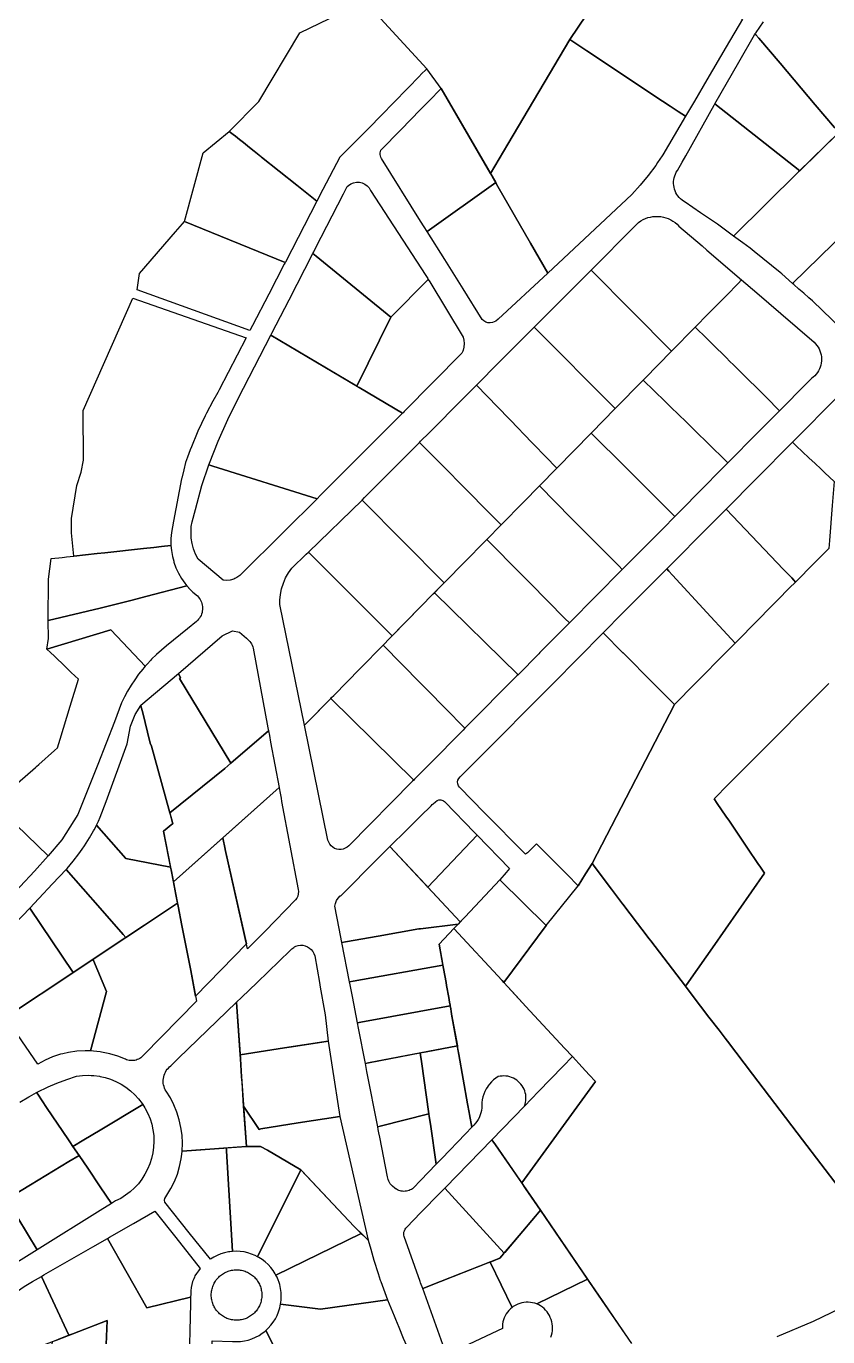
# Model space of a CAD drawing. Header units: metres. Extents: x 3 to 1027712, y 40 to 4430649.
# Drawn here: x 512771.5 to 513044.7, y 4412892.1 to 4413338.8 of the extents above; entities that cross this region are included whole.
import ezdxf

# ---------------------------------------------------------------- set-up
doc = ezdxf.new("R2010")
doc.units = ezdxf.units.M
doc.header["$MEASUREMENT"] = 0
doc.layers.add('A.ES.SDGC.CP.07003.cadastralparcel — CadastralParcel', color=1, linetype='Continuous')

msp = doc.modelspace()

# ---------------------------------------------------------------- linework, layer by layer
at = {"layer": 'A.ES.SDGC.CP.07003.cadastralparcel — CadastralParcel', "color": 7, "linetype": 'Continuous', "flags": 128}
for points in [[(512968.1, 4413351.24), (512977.69, 4413365.66), (513003.5, 4413349.09), (513014.98, 4413341.71), (513015.67, 4413341.27), (513015.64, 4413341.21), (513010.11, 4413331.8), (513003.5, 4413320.56), (512999.23, 4413313.3), (512996.19, 4413308.13), (512993.73, 4413309.76), (512990.95, 4413311.61), (512988.4, 4413313.3), (512962.59, 4413330.43), (512956.81, 4413334.26), (512968.1, 4413351.24)], [(512949.25, 4413254.69), (512943.41, 4413264.86), (512932.28, 4413284.25), (512929.74, 4413288.64), (512935.64, 4413298.59), (512956.81, 4413334.26), (512962.59, 4413330.43), (512988.4, 4413313.3), (512990.95, 4413311.61), (512993.73, 4413309.76), (512996.19, 4413308.13), (512988.45, 4413294.96), (512988.25, 4413294.67), (512986.67, 4413292.34), (512986.04, 4413291.41), (512983.48, 4413287.97), (512980.78, 4413284.64), (512977.94, 4413281.43), (512949.25, 4413254.69)], [(513035.15, 4413289.55), (513006.22, 4413312.4), (513014.37, 4413326.55), (513019.77, 4413335.91), (513019.94, 4413336.21), (513020.19, 4413335.91), (513021.15, 4413334.78), (513028.44, 4413326.19), (513040.39, 4413312.09), (513047, 4413304.3), (513048.43, 4413302.62), (513035.15, 4413289.55)], [(512931.53, 4413285.56), (512908.11, 4413268.92), (512907.12, 4413270.5), (512905.95, 4413272.36), (512905.93, 4413272.38), (512892.65, 4413293.73), (512892.4, 4413294.17), (512892.23, 4413294.63), (512892.22, 4413294.67), (512892.14, 4413295.13), (512892.13, 4413295.64), (512892.21, 4413296.14), (512892.37, 4413296.62), (512899.18, 4413303.55), (512905.95, 4413310.44), (512908.76, 4413313.3), (512912.95, 4413317.57), (512931.53, 4413285.56)], [(513005.94, 4413311.92), (513006.22, 4413312.4), (513035.15, 4413289.55), (513034.77, 4413289.16), (513012.59, 4413267.32), (513007.06, 4413271.41), (513001.36, 4413275.27), (512996.11, 4413278.84), (512995.57, 4413279.21), (512995.03, 4413279.58), (512994.53, 4413280.01), (512994.07, 4413280.48), (512993.65, 4413280.98), (512993.28, 4413281.53), (512992.95, 4413282.1), (512992.68, 4413282.7), (512992.47, 4413283.32), (512992.31, 4413283.95), (512992.2, 4413284.6), (512992.16, 4413285.26), (512992.17, 4413285.92), (512992.24, 4413286.57), (512992.37, 4413287.21), (512992.55, 4413287.85), (512992.79, 4413288.46), (512993.08, 4413289.05), (512993.43, 4413289.61), (512995.07, 4413292.52), (512996.27, 4413294.67), (513005.94, 4413311.92)], [(512840.67, 4413303.01), (512842.02, 4413301.95), (512842.82, 4413301.31), (512844.2, 4413300.21), (512845.53, 4413299.16), (512847.63, 4413297.49), (512849.2, 4413296.25), (512850.9, 4413294.89), (512851.17, 4413294.67), (512851.51, 4413294.41), (512851.7, 4413294.25), (512863.78, 4413284.67), (512870.61, 4413279.25), (512859.85, 4413258.45), (512859.74, 4413258.25), (512825.49, 4413272.31), (512831.83, 4413295.65), (512840.67, 4413303.01)], [(513034.77, 4413289.16), (513048.43, 4413302.62), (513049.88, 4413300.9), (513050.87, 4413299.74), (513055.17, 4413294.67), (513056.07, 4413293.61), (513057.33, 4413292.13), (513059.53, 4413289.53), (513062.19, 4413286.4), (513063.45, 4413284.91), (513064.87, 4413283.24), (513065.21, 4413282.85), (513032.69, 4413251.17), (513029.02, 4413254.4), (513028.44, 4413254.87), (513019.56, 4413262.06), (513018.22, 4413263.14), (513015.74, 4413264.98), (513012.59, 4413267.32), (513034.77, 4413289.16)], [(512908.36, 4413252.87), (512908.56, 4413252.55), (512895.73, 4413239.71), (512870.35, 4413260.51), (512869.24, 4413261.42), (512869.52, 4413261.97), (512870.14, 4413263.18), (512879.65, 4413281.72), (512880.92, 4413284.2), (512881.34, 4413284.58), (512882.16, 4413285.13), (512883.08, 4413285.5), (512884.06, 4413285.68), (512885.05, 4413285.66), (512886.02, 4413285.44), (512886.92, 4413285.03), (512887.72, 4413284.45), (512888.4, 4413283.72), (512888.9, 4413282.87), (512907.71, 4413253.91), (512908.36, 4413252.87)], [(512928.88, 4413237.73), (512928.16, 4413238.01), (512927.5, 4413238.41), (512926.91, 4413238.91), (512920.4, 4413249.3), (512914.14, 4413259.29), (512908.11, 4413268.92), (512931.53, 4413285.56), (512932.28, 4413284.25), (512943.41, 4413264.86), (512949.25, 4413254.69), (512932.41, 4413238.99), (512931.53, 4413238.3), (512930.43, 4413237.89), (512929.69, 4413237.73), (512928.88, 4413237.73)], [(512859.74, 4413258.25), (512859.47, 4413257.73), (512854.18, 4413247.51), (512848.67, 4413236.87), (512847.75, 4413235.09), (512809.33, 4413248.97), (512810.13, 4413254.56), (512822.36, 4413268.7), (512824.76, 4413271.48), (512825.49, 4413272.31), (512859.74, 4413258.25)], [(512978.91, 4413270.66), (512980.22, 4413271.98), (512980.95, 4413272.48), (512981.73, 4413272.92), (512982.54, 4413273.29), (512983.38, 4413273.59), (512984.24, 4413273.81), (512985.12, 4413273.96), (512986, 4413274.03), (512986.89, 4413274.03), (512987.78, 4413273.95), (512988.66, 4413273.79), (512989.52, 4413273.56), (512990.35, 4413273.25), (512991.16, 4413272.87), (512991.93, 4413272.43), (512992.66, 4413271.92), (512993.35, 4413271.35), (512993.98, 4413270.72), (513001.84, 4413263.97), (513003.5, 4413262.54), (513015.34, 4413252.36), (513014.2, 4413251.2), (513010.14, 4413247.07), (513003.5, 4413240.3), (512999.95, 4413236.7), (512999.53, 4413236.27), (512991.49, 4413228.07), (512978.08, 4413241.55), (512964.01, 4413255.71), (512978.91, 4413270.66)], [(512884.15, 4413216.18), (512854.92, 4413233.51), (512855.27, 4413234.21), (512861.1, 4413245.58), (512869.24, 4413261.42), (512870.35, 4413260.51), (512895.73, 4413239.71), (512884.15, 4413216.18)], [(512908.56, 4413252.55), (512909.08, 4413251.74), (512920.38, 4413232.9), (512920.68, 4413231.79), (512920.79, 4413230.64), (512920.7, 4413229.49), (512920.41, 4413228.38), (512920.3, 4413228.11), (512919.97, 4413227.42), (512900.35, 4413207.48), (512899.98, 4413207.11), (512899.78, 4413206.91), (512885.04, 4413215.65), (512884.15, 4413216.18), (512895.73, 4413239.71), (512908.56, 4413252.55)], [(512978.08, 4413241.55), (512991.49, 4413228.07), (512982.37, 4413218.79), (512981.81, 4413218.22), (512972.29, 4413208.52), (512968.72, 4413212.1), (512948.16, 4413232.73), (512944.65, 4413236.25), (512964.01, 4413255.71), (512978.08, 4413241.55)], [(513015.34, 4413252.36), (513020.5, 4413247.92), (513028.69, 4413240.88), (513040.04, 4413231.12), (513040.53, 4413230.62), (513040.98, 4413230.06), (513041.38, 4413229.48), (513041.72, 4413228.87), (513042.01, 4413228.21), (513042.24, 4413227.54), (513042.4, 4413226.87), (513042.51, 4413226.17), (513042.55, 4413225.46), (513042.54, 4413224.75), (513042.45, 4413224.04), (513042.31, 4413223.36), (513042.11, 4413222.67), (513041.84, 4413222.01), (513041.52, 4413221.39), (513041.14, 4413220.79), (513040.72, 4413220.23), (513040.24, 4413219.71), (513039.72, 4413219.22), (513039.16, 4413218.79), (513037.6, 4413217.21), (513028.27, 4413207.79), (513023.66, 4413212.37), (513014.34, 4413221.61), (513012.64, 4413223.29), (513011.21, 4413224.69), (513010.15, 4413225.75), (513005.38, 4413230.48), (513003.5, 4413232.34), (512999.53, 4413236.27), (512999.95, 4413236.7), (513003.5, 4413240.3), (513010.14, 4413247.07), (513014.2, 4413251.2), (513015.34, 4413252.36)], [(512787.78, 4413158.21), (512787, 4413166.14), (512787, 4413170.99), (512788.74, 4413182.24), (512790.3, 4413186.89), (512791.07, 4413190.97), (512790.88, 4413207.84), (512807.87, 4413246.18), (512846.51, 4413232.68), (512837.3, 4413214.89), (512836.82, 4413213.96), (512835.17, 4413211.08), (512832.97, 4413206.92), (512832.48, 4413205.99), (512830.03, 4413200.79), (512829.81, 4413200.26), (512827.82, 4413195.48), (512827.44, 4413194.43), (512826.53, 4413191.93), (512825.85, 4413190.08), (512825.24, 4413187.68), (512824.5, 4413184.74), (512824.47, 4413184.58), (512821.77, 4413170.12), (512821.04, 4413166.22), (512820.85, 4413164.2), (512820.84, 4413162.16), (512820.86, 4413161.86), (512817.64, 4413161.5), (512814.99, 4413161.21), (512811.47, 4413160.83), (512798.32, 4413159.38), (512795.73, 4413159.09), (512787.78, 4413158.21)], [(512944.65, 4413236.25), (512948.16, 4413232.73), (512968.72, 4413212.1), (512972.29, 4413208.52), (512964.18, 4413200.26), (512964.07, 4413200.15), (512952.39, 4413188.25), (512940.71, 4413200.26), (512939.59, 4413201.41), (512924.95, 4413216.46), (512932.74, 4413224.29), (512944.65, 4413236.25)], [(512999.53, 4413236.27), (513003.5, 4413232.34), (513005.38, 4413230.48), (513010.15, 4413225.75), (513011.21, 4413224.69), (513012.64, 4413223.29), (513014.34, 4413221.61), (513023.66, 4413212.37), (513028.27, 4413207.79), (513023.15, 4413202.63), (513020.8, 4413200.26), (513010.65, 4413190.02), (513003.5, 4413197.01), (513000.18, 4413200.26), (512996.52, 4413203.84), (512993.74, 4413206.56), (512991.33, 4413208.91), (512989.28, 4413210.92), (512981.81, 4413218.22), (512982.37, 4413218.79), (512991.49, 4413228.07), (512999.53, 4413236.27)], [(512899.78, 4413206.91), (512871.72, 4413178.85), (512870.65, 4413177.78), (512835.13, 4413188.92), (512833.77, 4413189.28), (512833.98, 4413189.92), (512836.92, 4413197.4), (512840.21, 4413204.75), (512843.81, 4413211.9), (512854.92, 4413233.51), (512899.78, 4413206.91)], [(512924.95, 4413216.46), (512939.59, 4413201.41), (512940.71, 4413200.26), (512952.39, 4413188.25), (512946.41, 4413182.15), (512941.02, 4413176.66), (512933.36, 4413168.86), (512929.94, 4413172.33), (512920.4, 4413181.99), (512914.14, 4413188.33), (512905.95, 4413196.63), (512905.58, 4413197), (512905.95, 4413197.37), (512908.82, 4413200.26), (512920.4, 4413211.89), (512924.95, 4413216.46)], [(512981.81, 4413218.22), (512989.28, 4413210.92), (512991.33, 4413208.91), (512993.74, 4413206.56), (512996.52, 4413203.84), (513000.18, 4413200.26), (513003.5, 4413197.01), (513010.65, 4413190.02), (513006.81, 4413186.14), (513003.5, 4413182.79), (512992.57, 4413171.75), (512991.76, 4413172.55), (512983.36, 4413180.93), (512975.87, 4413188.39), (512964.07, 4413200.15), (512964.18, 4413200.26), (512972.29, 4413208.52), (512981.81, 4413218.22)], [(512975.87, 4413188.39), (512983.36, 4413180.93), (512991.76, 4413172.55), (512992.57, 4413171.75), (512988.54, 4413167.69), (512975.01, 4413154.02), (512974.66, 4413153.67), (512973.57, 4413154.77), (512971.79, 4413156.57), (512957.4, 4413171.07), (512946.41, 4413182.15), (512952.39, 4413188.25), (512964.07, 4413200.15), (512975.87, 4413188.39)], [(512886.82, 4413178.15), (512887.61, 4413178.94), (512897.79, 4413189.17), (512905.58, 4413197), (512905.95, 4413196.63), (512914.14, 4413188.33), (512920.4, 4413181.99), (512929.94, 4413172.33), (512933.36, 4413168.86), (512928.53, 4413163.94), (512920.4, 4413155.66), (512914.8, 4413149.96), (512913.94, 4413149.08), (512886, 4413177.32), (512885.98, 4413177.33), (512886.82, 4413178.15)], [(513033.93, 4413195.83), (513038.29, 4413191.75), (513040.35, 4413189.82), (513042.37, 4413187.93), (513043.74, 4413186.64), (513046.88, 4413183.7), (513046.21, 4413175.43), (513045.24, 4413163.55), (513045.02, 4413160.83), (513043.98, 4413159.78), (513042.86, 4413158.65), (513040.05, 4413155.8), (513033.71, 4413149.39), (513033.16, 4413149.97), (513032.39, 4413150.78), (513029.65, 4413153.65), (513010.01, 4413174.22), (513020.29, 4413184.58), (513032.65, 4413197.03), (513033.93, 4413195.83)], [(512870.65, 4413177.78), (512859.45, 4413166.58), (512844.35, 4413151.57), (512844.34, 4413151.56), (512843.33, 4413150.88), (512842.65, 4413150.55), (512842.23, 4413150.38), (512841.07, 4413150.07), (512839.86, 4413149.96), (512838.66, 4413150.05), (512830.09, 4413157.2), (512829.23, 4413158.89), (512828.55, 4413160.67), (512828.07, 4413162.51), (512827.78, 4413164.39), (512827.69, 4413166.28), (512827.74, 4413168.33), (512828.08, 4413169.93), (512829.19, 4413174.1), (512831.37, 4413182.28), (512833.77, 4413189.28), (512835.13, 4413188.92), (512870.65, 4413177.78)], [(512946.41, 4413182.15), (512957.4, 4413171.07), (512971.79, 4413156.57), (512973.57, 4413154.77), (512974.66, 4413153.67), (512956.64, 4413135.47), (512955.12, 4413137.01), (512943.25, 4413149.03), (512940.3, 4413152.01), (512928.53, 4413163.94), (512933.36, 4413168.86), (512941.02, 4413176.66), (512946.41, 4413182.15)], [(512896.24, 4413131.04), (512867.67, 4413159.6), (512885.98, 4413177.33), (512886, 4413177.32), (512913.94, 4413149.08), (512912.62, 4413147.74), (512910.25, 4413145.32), (512905.95, 4413140.94), (512896.24, 4413131.04)], [(513004.96, 4413169.14), (513010.01, 4413174.22), (513029.65, 4413153.65), (513032.39, 4413150.78), (513033.16, 4413149.97), (513033.71, 4413149.39), (513031.7, 4413147.36), (513027.57, 4413143.18), (513018.5, 4413134.01), (513015.69, 4413131.18), (513013.8, 4413129.27), (513013.11, 4413128.57), (513010.36, 4413131.55), (513003.47, 4413139.03), (512991.73, 4413151.75), (512990.5, 4413153.09), (512989.79, 4413153.86), (513004.96, 4413169.14)], [(512939.16, 4413117.81), (512910.68, 4413145.75), (512912.62, 4413147.74), (512914.8, 4413149.96), (512920.4, 4413155.66), (512928.53, 4413163.94), (512940.3, 4413152.01), (512943.25, 4413149.03), (512955.12, 4413137.01), (512956.64, 4413135.47), (512946.61, 4413125.34), (512946.23, 4413124.96), (512939.16, 4413117.81)], [(512779.01, 4413136.22), (512779.16, 4413150.33), (512779.99, 4413157.37), (512781.29, 4413157.5), (512782.69, 4413157.66), (512783.75, 4413157.77), (512784.56, 4413157.86), (512784.57, 4413157.86), (512785.26, 4413157.94), (512787.78, 4413158.21), (512795.73, 4413159.09), (512798.32, 4413159.38), (512811.47, 4413160.83), (512814.99, 4413161.21), (512817.64, 4413161.5), (512820.86, 4413161.86), (512821, 4413160.14), (512821.35, 4413158.13), (512821.78, 4413156.48), (512821.86, 4413156.17), (512822.55, 4413154.25), (512823.4, 4413152.4), (512824.41, 4413150.64), (512825.57, 4413148.97), (512826.31, 4413148.07), (512812.28, 4413144.47), (512807.59, 4413143.26), (512796.69, 4413140.45), (512779.01, 4413136.22)], [(512866.96, 4413158.91), (512867.67, 4413159.6), (512896.24, 4413131.04), (512895.47, 4413130.26), (512893.16, 4413127.91), (512885.29, 4413119.89), (512876.32, 4413110.76), (512866.73, 4413100.99), (512866.35, 4413100.6), (512857.94, 4413141.77), (512857.94, 4413142.66), (512857.96, 4413143.23), (512858.17, 4413145.18), (512858.57, 4413147.11), (512859.16, 4413148.99), (512859.94, 4413150.8), (512860.9, 4413152.52), (512862.03, 4413154.13), (512866.96, 4413158.91)], [(512989.79, 4413153.86), (512990.5, 4413153.09), (512991.73, 4413151.75), (513003.47, 4413139.03), (513010.36, 4413131.55), (513013.11, 4413128.57), (513010.28, 4413125.71), (512999.69, 4413115.01), (512999.54, 4413114.85), (512992.41, 4413107.65), (512985.26, 4413114.85), (512974.93, 4413125.25), (512974.88, 4413125.3), (512968.16, 4413132.07), (512974.88, 4413138.84), (512989.79, 4413153.86)], [(512778.55, 4413126.54), (512779.12, 4413130.17), (512779.01, 4413136.22), (512796.69, 4413140.45), (512807.59, 4413143.26), (512812.28, 4413144.47), (512826.31, 4413148.07), (512826.62, 4413147.7), (512826.78, 4413147.52), (512826.87, 4413147.41), (512828.31, 4413145.96), (512829.86, 4413144.65), (512830.21, 4413144.27), (512830.52, 4413143.87), (512830.8, 4413143.43), (512831.04, 4413142.98), (512831.24, 4413142.5), (512831.4, 4413142.02), (512831.51, 4413141.51), (512831.58, 4413141.01), (512831.61, 4413140.49), (512831.59, 4413139.98), (512831.53, 4413139.47), (512831.43, 4413138.97), (512831.28, 4413138.47), (512831.09, 4413138), (512830.85, 4413137.54), (512830.58, 4413137.1), (512830.28, 4413136.69), (512829.94, 4413136.3), (512829.56, 4413135.95), (512826.44, 4413133.4), (512819.38, 4413127.63), (512817.61, 4413126.2), (512815.91, 4413124.69), (512814.27, 4413123.1), (512813.99, 4413122.8), (512812.71, 4413121.44), (512812.07, 4413120.69), (512804.43, 4413128.77), (512800.39, 4413133.05), (512778.55, 4413126.54)], [(512910.25, 4413145.32), (512910.68, 4413145.75), (512939.16, 4413117.81), (512938.73, 4413117.37), (512937.84, 4413116.48), (512922.4, 4413100.89), (512921.05, 4413099.52), (512920.4, 4413100.18), (512918.52, 4413102.09), (512916.78, 4413103.86), (512905.95, 4413114.89), (512893.16, 4413127.91), (512895.47, 4413130.26), (512905.95, 4413140.94), (512910.25, 4413145.32)], [(512841.3, 4413087.67), (512823.76, 4413116.51), (512824.05, 4413116.76), (512823.51, 4413117.94), (512823.4, 4413118.2), (512823.38, 4413118.24), (512823.39, 4413118.26), (512838.34, 4413131.08), (512841.88, 4413132.8), (512844.21, 4413132.29), (512846.63, 4413130.27), (512846.62, 4413130.22), (512846.7, 4413130.17), (512847.08, 4413129.85), (512847.44, 4413129.5), (512847.76, 4413129.11), (512848.05, 4413128.7), (512848.31, 4413128.27), (512848.52, 4413127.82), (512848.7, 4413127.35), (512848.83, 4413126.86), (512853.9, 4413099.67), (512854.09, 4413098.64), (512841.3, 4413087.67)], [(512964.35, 4413053.4), (512962.15, 4413049.89), (512959.63, 4413045.88), (512955.85, 4413049.67), (512953.56, 4413051.96), (512945.41, 4413060.13), (512942.35, 4413057.12), (512941.64, 4413056.61), (512927.72, 4413070.75), (512919.17, 4413079.43), (512918.8, 4413079.97), (512918.58, 4413080.58), (512918.53, 4413081.23), (512918.66, 4413081.87), (512918.95, 4413082.46), (512919.39, 4413082.94), (512924.59, 4413088.18), (512951.07, 4413114.85), (512968.16, 4413132.07), (512974.88, 4413125.3), (512974.93, 4413125.25), (512985.26, 4413114.85), (512992.41, 4413107.65), (512964.35, 4413053.4)], [(512875.58, 4413110), (512876.32, 4413110.76), (512885.29, 4413119.89), (512893.16, 4413127.91), (512905.95, 4413114.89), (512916.78, 4413103.86), (512918.52, 4413102.09), (512920.4, 4413100.18), (512921.05, 4413099.52), (512920.4, 4413098.87), (512908.86, 4413087.21), (512905.95, 4413084.27), (512905.38, 4413083.7), (512903.9, 4413082.2), (512903.6, 4413081.9), (512875.28, 4413109.69), (512875.58, 4413110)], [(512820.43, 4413070.77), (512814.19, 4413093.49), (512813.8, 4413094.44), (512811.14, 4413105.22), (512810.68, 4413106.74), (512810.55, 4413107.36), (512823.38, 4413118.24), (512824.05, 4413116.76), (512823.76, 4413116.51), (512841.3, 4413087.67), (512839.18, 4413085.86), (512820.43, 4413070.77)], [(512866.73, 4413100.99), (512875.28, 4413109.69), (512903.6, 4413081.9), (512903.22, 4413081.52), (512881.43, 4413059.51), (512880.88, 4413059.01), (512880.24, 4413058.62), (512879.54, 4413058.35), (512878.81, 4413058.21), (512878.06, 4413058.21), (512877.33, 4413058.33), (512876.63, 4413058.59), (512875.99, 4413058.97), (512875.42, 4413059.46), (512874.95, 4413060.04), (512874.6, 4413060.69), (512874.36, 4413061.4), (512866.35, 4413100.6), (512866.73, 4413100.99)], [(512810.55, 4413107.36), (512810.68, 4413106.74), (512811.14, 4413105.22), (512813.8, 4413094.44), (512814.19, 4413093.49), (512821.35, 4413067.42), (512821.46, 4413067.03), (512818.34, 4413064.44), (512820.72, 4413052.22), (512805.45, 4413055.2), (512795.51, 4413066.49), (512796.21, 4413067.83), (512796.72, 4413069.21), (512798.72, 4413074.62), (512805.97, 4413094.26), (512807.1, 4413100.24), (512808.61, 4413104.28), (512810.54, 4413107.32), (512810.55, 4413107.36)], [(512820.65, 4413069.98), (512820.43, 4413070.77), (512839.18, 4413085.86), (512841.3, 4413087.67), (512854.09, 4413098.64), (512854.39, 4413097.06), (512854.81, 4413094.8), (512857.68, 4413079.36), (512821.7, 4413047.15), (512820.89, 4413051.33), (512818.34, 4413064.44), (512821.46, 4413067.03), (512821.35, 4413067.42), (512820.65, 4413069.98)], [(512858.36, 4413075.75), (512858.57, 4413074.62), (512864.16, 4413044.6), (512864.27, 4413043.85), (512864.24, 4413043.08), (512864.06, 4413042.34), (512863.75, 4413041.64), (512863.31, 4413041.02), (512852.93, 4413030.42), (512846.96, 4413024.32), (512839.3, 4413058.27), (512839.33, 4413058.3), (512838.48, 4413062.17), (512857.68, 4413079.36), (512857.94, 4413077.98), (512858.36, 4413075.75)], [(512924.33, 4413063.99), (512924.8, 4413063.51), (512925.15, 4413063.14), (512908.38, 4413045.38), (512908.01, 4413045.78), (512907.57, 4413046.25), (512895.43, 4413059.22), (512895.8, 4413059.6), (512900.89, 4413064.59), (512902.91, 4413066.57), (512905.95, 4413069.54), (512909.54, 4413073.06), (512909.9, 4413073.5), (512910.24, 4413073.74), (512911, 4413074.49), (512911.54, 4413074.89), (512912.17, 4413075.1), (512912.84, 4413075.12), (512913.48, 4413074.94), (512913.75, 4413074.79), (512914.03, 4413074.58), (512914.19, 4413074.43), (512924.33, 4413063.99)], [(512795.08, 4413065.68), (512795.51, 4413066.49), (512805.45, 4413055.2), (512820.72, 4413052.22), (512820.89, 4413051.33), (512822.53, 4413042.9), (512823.1, 4413039.95), (512811.79, 4413032.43), (512805.46, 4413028.22), (512804.61, 4413029.2), (512796.72, 4413038.23), (512785.15, 4413051.44), (512785.43, 4413051.73), (512787.51, 4413054.21), (512789.49, 4413056.78), (512790.6, 4413058.36), (512791.35, 4413059.43), (512793.09, 4413062.16), (512794.5, 4413064.6), (512794.71, 4413064.96), (512795.08, 4413065.68)], [(512829.26, 4413008.27), (512827.58, 4413016.93), (512824.58, 4413032.35), (512823.3, 4413038.92), (512822.53, 4413042.9), (512821.7, 4413047.15), (512838.48, 4413062.17), (512839.33, 4413058.3), (512839.3, 4413058.27), (512846.56, 4413026.1), (512829.26, 4413008.27)], [(512925.15, 4413063.14), (512936.22, 4413051.75), (512935.08, 4413050.43), (512932.95, 4413047.9), (512921.07, 4413035.29), (512919.44, 4413033.56), (512908.38, 4413045.38), (512925.15, 4413063.14)], [(512878.7, 4413042.48), (512891.47, 4413055.26), (512892.87, 4413056.67), (512895.43, 4413059.22), (512919.44, 4413033.56), (512918.72, 4413032.8), (512905.95, 4413031.22), (512905.31, 4413031.14), (512891.47, 4413028.71), (512880.38, 4413026.77), (512879.08, 4413026.54), (512878.15, 4413031.33), (512876.68, 4413038.85), (512876.87, 4413039.85), (512877.26, 4413040.8), (512877.82, 4413041.65), (512878.54, 4413042.37), (512878.7, 4413042.48)], [(512787.51, 4413016.29), (512772.75, 4413038.23), (512775.77, 4413041.46), (512780.53, 4413046.52), (512785.15, 4413051.44), (512796.72, 4413038.23), (512804.61, 4413029.2), (512805.46, 4413028.22), (512787.51, 4413016.29)], [(512934.31, 4413012.89), (512933.67, 4413013.58), (512917.3, 4413031.29), (512918.72, 4413032.8), (512921.07, 4413035.29), (512932.95, 4413047.9), (512948.73, 4413032.34), (512934.31, 4413012.89)], [(512787.51, 4413016.29), (512786.37, 4413015.53), (512766.54, 4413002.34), (512765.05, 4413001.39), (512764.52, 4413001), (512753.22, 4413017.47), (512754.16, 4413018.47), (512767.08, 4413032.21), (512769.49, 4413034.77), (512770.3, 4413035.63), (512772.75, 4413038.23), (512787.51, 4413016.29)], [(512794.45, 4413020.33), (512794.25, 4413020.77), (512805.46, 4413028.22), (512811.79, 4413032.43), (512823.1, 4413039.95), (512823.3, 4413038.92), (512824.58, 4413032.35), (512827.58, 4413016.93), (512829.59, 4413006.57), (512811.61, 4412988.21), (512811.3, 4412987.86), (512810.97, 4412987.54), (512810.6, 4412987.26), (512810.21, 4412987), (512809.81, 4412986.78), (512809.38, 4412986.6), (512808.94, 4412986.45), (512808.49, 4412986.34), (512808.03, 4412986.28), (512807.57, 4412986.25), (512807.1, 4412986.26), (512806.64, 4412986.31), (512806.19, 4412986.41), (512805.74, 4412986.54), (512805.31, 4412986.71), (512802.69, 4412987.77), (512799.98, 4412988.59), (512797.22, 4412989.17), (512796.72, 4412989.23), (512794.41, 4412989.51), (512793.48, 4412989.54), (512798.88, 4413009.78), (512794.45, 4413020.33)], [(512881.7, 4413013.12), (512879.08, 4413026.54), (512880.38, 4413026.77), (512891.47, 4413028.71), (512905.31, 4413031.14), (512905.95, 4413031.22), (512918.72, 4413032.8), (512917.3, 4413031.29), (512912.28, 4413025.96), (512913.56, 4413018.78), (512882.91, 4413013.34), (512881.7, 4413013.12)], [(512917.3, 4413031.29), (512933.67, 4413013.58), (512934.31, 4413012.89), (512941.84, 4413004.74), (512955.01, 4412990.49), (512957.64, 4412987.64), (512954.39, 4412984.27), (512946.14, 4412975.71), (512941.35, 4412970.75), (512941.55, 4412971.38), (512941.71, 4412972.02), (512941.8, 4412972.68), (512941.84, 4412973.34), (512941.82, 4412974), (512941.74, 4412974.66), (512941.61, 4412975.3), (512941.42, 4412975.94), (512941.17, 4412976.55), (512940.87, 4412977.14), (512940.53, 4412977.71), (512940.13, 4412978.24), (512939.69, 4412978.73), (512939.21, 4412979.19), (512938.69, 4412979.6), (512938.13, 4412979.96), (512937.55, 4412980.27), (512936.94, 4412980.54), (512936.31, 4412980.74), (512935.67, 4412980.9), (512935.01, 4412980.99), (512934.35, 4412981.03), (512933.69, 4412981.01), (512933.03, 4412980.93), (512932.39, 4412980.8), (512931.56, 4412980.26), (512930.78, 4412979.65), (512930.06, 4412978.98), (512929.4, 4412978.25), (512928.88, 4412977.57), (512928.8, 4412977.46), (512928.28, 4412976.62), (512927.83, 4412975.74), (512927.45, 4412974.82), (512927.16, 4412973.88), (512926.95, 4412972.91), (512926.83, 4412971.93), (512926.79, 4412970.94), (512926.77, 4412970.12), (512926.67, 4412969.31), (512926.5, 4412968.5), (512926.26, 4412967.72), (512926.02, 4412967.13), (512925.95, 4412966.96), (512925.58, 4412966.22), (512925.14, 4412965.53), (512924.64, 4412964.88), (512924.09, 4412964.27), (512923.38, 4412963.53), (512922.6, 4412967.94), (512922.48, 4412968.59), (512921.96, 4412971.54), (512918.97, 4412988.33), (512916.51, 4413002.13), (512916.19, 4413003.92), (512915.97, 4413005.15), (512915.79, 4413006.21), (512915.5, 4413007.8), (512914.78, 4413011.86), (512914.6, 4413012.89), (512913.75, 4413017.69), (512912.28, 4413025.96), (512917.3, 4413031.29)], [(512874.43, 4412992.9), (512859.51, 4412990.57), (512844.44, 4412988.22), (512843.23, 4413006.14), (512844.93, 4413007.78), (512850.23, 4413012.89), (512861.51, 4413023.77), (512862.06, 4413024.37), (512862.71, 4413024.87), (512862.99, 4413025.01), (512863.44, 4413025.24), (512864.22, 4413025.49), (512865.03, 4413025.6), (512865.84, 4413025.56), (512866.64, 4413025.39), (512867.4, 4413025.08), (512868.09, 4413024.64), (512868.69, 4413024.09), (512869.2, 4413023.45), (512869.58, 4413022.73), (512869.83, 4413021.95), (512871.45, 4413012.89), (512871.73, 4413011.33), (512873.2, 4413003.06), (512873.41, 4413001.89), (512874.43, 4412992.9)], [(512766.54, 4413002.34), (512786.37, 4413015.53), (512794.25, 4413020.77), (512794.45, 4413020.33), (512798.88, 4413009.78), (512793.48, 4412989.54), (512792.38, 4412989.57), (512791.59, 4412989.6), (512788.77, 4412989.45), (512785.97, 4412989.05), (512783.97, 4412988.59), (512783.22, 4412988.41), (512780.53, 4412987.53), (512777.93, 4412986.43), (512775.44, 4412985.09), (512764.52, 4413001), (512765.05, 4413001.39), (512766.54, 4413002.34)], [(512884.41, 4412999.18), (512882.68, 4413008.07), (512881.89, 4413012.13), (512881.7, 4413013.12), (512882.91, 4413013.34), (512913.56, 4413018.78), (512913.75, 4413017.69), (512914.6, 4413012.89), (512914.78, 4413011.86), (512915.5, 4413007.8), (512915.79, 4413006.21), (512915.97, 4413005.15), (512916.02, 4413004.89), (512885.52, 4412999.38), (512884.41, 4412999.18)], [(512824.66, 4412955.44), (512824.76, 4412958.13), (512824.63, 4412960.82), (512824.27, 4412963.49), (512823.68, 4412966.12), (512822.88, 4412968.69), (512821.87, 4412971.18), (512820.64, 4412973.58), (512819.22, 4412975.86), (512818.93, 4412976.35), (512818.69, 4412976.86), (512818.49, 4412977.4), (512818.35, 4412977.95), (512818.25, 4412978.51), (512818.2, 4412979.07), (512818.21, 4412979.64), (512818.26, 4412980.21), (512818.37, 4412980.77), (512818.52, 4412981.32), (512818.73, 4412981.85), (512818.98, 4412982.36), (512819.27, 4412982.84), (512819.61, 4412983.3), (512819.99, 4412983.73), (512820.4, 4412984.12), (512820.79, 4412984.49), (512823.33, 4412986.94), (512843.23, 4413006.14), (512844.53, 4412986.92), (512844.94, 4412980.78), (512846.54, 4412957.02), (512824.66, 4412955.44)], [(512887.12, 4412985.29), (512884.77, 4412997.34), (512884.41, 4412999.18), (512885.52, 4412999.39), (512916.02, 4413004.89), (512916.19, 4413003.92), (512916.25, 4413003.56), (512916.3, 4413003.28), (512916.51, 4413002.13), (512918.45, 4412991.28), (512888.13, 4412985.48), (512887.12, 4412985.29)], [(512861.92, 4412990.95), (512874.43, 4412992.9), (512875.81, 4412984.05), (512878.43, 4412967.25), (512864.18, 4412965.03), (512851.47, 4412963.05), (512850.87, 4412962.74), (512845.62, 4412970.75), (512845.07, 4412978.83), (512844.94, 4412980.78), (512844.53, 4412986.92), (512844.44, 4412988.22), (512859.51, 4412990.57), (512861.92, 4412990.95)], [(512908.78, 4412968.14), (512892.18, 4412963.89), (512891.34, 4412963.68), (512887.66, 4412982.52), (512887.26, 4412984.6), (512887.12, 4412985.29), (512888.13, 4412985.48), (512905.79, 4412988.86), (512905.89, 4412988.17), (512906.21, 4412985.94), (512908.78, 4412968.14)], [(512906.45, 4412988.98), (512907.82, 4412989.25), (512918.45, 4412991.28), (512918.56, 4412990.61), (512918.97, 4412988.33), (512921.96, 4412971.54), (512922.48, 4412968.59), (512922.6, 4412967.94), (512923.38, 4412963.53), (512921.19, 4412961.25), (512913.11, 4412952.85), (512911.9, 4412951.59), (512911.26, 4412950.92), (512909.29, 4412964.61), (512908.9, 4412967.26), (512908.78, 4412968.14), (512906.21, 4412985.94), (512905.89, 4412988.17), (512905.79, 4412988.86), (512906.45, 4412988.98)], [(512940.38, 4412944.57), (512931.48, 4412957.57), (512930.19, 4412959.28), (512941.35, 4412970.75), (512946.14, 4412975.71), (512954.39, 4412984.27), (512957.64, 4412987.64), (512960.94, 4412984.07), (512963.35, 4412981.46), (512965.51, 4412979.12), (512940.38, 4412944.57)], [(512779.02, 4412977.29), (512782, 4412978.56), (512785.33, 4412979.81), (512788.71, 4412980.93), (512790.66, 4412981.18), (512792.62, 4412981.26), (512793.64, 4412981.21), (512794.57, 4412981.17), (512796.52, 4412980.92), (512796.72, 4412980.87), (512798.43, 4412980.49), (512800.3, 4412979.89), (512802.11, 4412979.14), (512803.85, 4412978.23), (512805.5, 4412977.17), (512807.05, 4412975.98), (512808.5, 4412974.65), (512809.82, 4412973.2), (512811.01, 4412971.64), (512811.24, 4412971.27), (512796.72, 4412962.55), (512791.21, 4412959.24), (512787.46, 4412956.99), (512786.39, 4412958.57), (512785.94, 4412959.24), (512778.46, 4412970.33), (512775.47, 4412974.77), (512775.05, 4412975.39), (512775.51, 4412975.63), (512778.72, 4412977.16), (512779.02, 4412977.29)], [(512811.24, 4412971.27), (512811.95, 4412970.16), (512812.06, 4412969.99), (512812.96, 4412968.24), (512813.71, 4412966.43), (512814.29, 4412964.56), (512814.71, 4412962.64), (512814.96, 4412960.7), (512815.02, 4412959.24), (512815.04, 4412958.74), (512814.95, 4412956.78), (512814.69, 4412954.84), (512814.26, 4412952.92), (512813.67, 4412951.05), (512812.91, 4412949.24), (512812, 4412947.51), (512810.94, 4412945.86), (512809.74, 4412944.31), (512808.41, 4412942.86), (512806.96, 4412941.54), (512805.4, 4412940.36), (512803.74, 4412939.31), (512802, 4412938.41), (512800.59, 4412937.53), (512796.72, 4412943.26), (512792.48, 4412949.55), (512789.52, 4412953.94), (512787.46, 4412956.99), (512791.21, 4412959.24), (512796.72, 4412962.55), (512811.24, 4412971.27)], [(512846.54, 4412957.02), (512845.62, 4412970.75), (512850.87, 4412962.74), (512851.47, 4412963.05), (512864.18, 4412965.03), (512878.43, 4412967.25), (512888.09, 4412925.01), (512886.47, 4412926.59), (512883.25, 4412929.73), (512865.07, 4412949.07), (512853.77, 4412955.75), (512851.32, 4412957.03), (512846.54, 4412957.02)], [(512911.26, 4412950.92), (512905.95, 4412945.4), (512903.52, 4412942.87), (512903.17, 4412942.6), (512902.79, 4412942.36), (512902.39, 4412942.16), (512901.98, 4412941.99), (512901.56, 4412941.86), (512901.12, 4412941.76), (512900.68, 4412941.71), (512900.23, 4412941.69), (512899.79, 4412941.72), (512899.34, 4412941.78), (512898.91, 4412941.88), (512898.49, 4412942.02), (512898.08, 4412942.2), (512897.69, 4412942.41), (512897.63, 4412942.45), (512897.14, 4412942.73), (512896.3, 4412943.42), (512895.61, 4412944.25), (512895.09, 4412945.19), (512894.89, 4412945.7), (512894.74, 4412946.22), (512894.66, 4412946.65), (512892.02, 4412960.17), (512891.73, 4412961.67), (512891.52, 4412962.76), (512891.34, 4412963.68), (512892.18, 4412963.89), (512908.78, 4412968.14), (512908.9, 4412967.26), (512909.29, 4412964.61), (512911.26, 4412950.92)], [(512846.54, 4412957.02), (512851.32, 4412957.03), (512853.77, 4412955.75), (512865.07, 4412949.07), (512850.35, 4412919.42), (512849.59, 4412919.82), (512848.35, 4412920.34), (512847.08, 4412920.74), (512845.77, 4412921.03), (512844.45, 4412921.21), (512843.11, 4412921.28), (512841.77, 4412921.22), (512839.81, 4412955.47), (512839.75, 4412956.53), (512846.54, 4412957.02)], [(512914.37, 4412943.02), (512930.19, 4412959.28), (512931.48, 4412957.57), (512946.74, 4412935.27), (512945.04, 4412933.26), (512939.49, 4412926.69), (512934.58, 4412920.88), (512934.36, 4412920.62), (512914.16, 4412942.8), (512914.37, 4412943.02)], [(512789.52, 4412953.94), (512792.48, 4412949.55), (512796.72, 4412943.26), (512800.59, 4412937.53), (512796.72, 4412935.12), (512775.23, 4412921.71), (512765.35, 4412938.08), (512764.83, 4412938.94), (512765.2, 4412939.17), (512786.07, 4412951.85), (512789.52, 4412953.94)], [(512838.91, 4412956.47), (512839.75, 4412956.53), (512839.81, 4412955.47), (512841.77, 4412921.22), (512840.97, 4412921.12), (512840.45, 4412921.06), (512839.14, 4412920.77), (512837.86, 4412920.38), (512836.62, 4412919.87), (512835.43, 4412919.26), (512834.3, 4412918.55), (512827.09, 4412927.59), (512818.74, 4412938.06), (512818.69, 4412938.68), (512818.8, 4412939.29), (512819.07, 4412939.85), (512820.86, 4412942.64), (512822.05, 4412945.05), (512823.03, 4412947.56), (512823.8, 4412950.14), (512824.34, 4412952.77), (512824.54, 4412954.4), (512824.66, 4412955.44), (512838.91, 4412956.47)], [(512856.63, 4412913.13), (512856.39, 4412913.58), (512855.67, 4412914.71), (512854.85, 4412915.77), (512853.95, 4412916.76), (512852.96, 4412917.66), (512851.9, 4412918.48), (512850.77, 4412919.2), (512850.35, 4412919.42), (512865.07, 4412949.07), (512865.45, 4412948.67), (512883.25, 4412929.73), (512885.71, 4412927.33), (512856.63, 4412913.13)], [(512934.36, 4412920.62), (512934.15, 4412920.37), (512932.9, 4412918.89), (512912.66, 4412910.93), (512906.66, 4412908.57), (512905.95, 4412910.56), (512905.82, 4412910.93), (512900.33, 4412926.26), (512900.23, 4412926.77), (512900.2, 4412927.28), (512900.26, 4412927.79), (512900.4, 4412928.28), (512900.62, 4412928.75), (512900.91, 4412929.17), (512901.26, 4412929.54), (512905.95, 4412934.36), (512912.67, 4412941.27), (512913.93, 4412942.56), (512914.16, 4412942.8), (512934.36, 4412920.62)], [(512827.59, 4412906.63), (512827.56, 4412905.58), (512812.62, 4412902.04), (512799.17, 4412925.61), (512799.9, 4412926.03), (512808.06, 4412930.72), (512815.37, 4412934.92), (512822.5, 4412925.94), (512830.86, 4412915.41), (512830.18, 4412914.61), (512829.58, 4412913.75), (512829.04, 4412912.85), (512828.84, 4412912.43), (512828.59, 4412911.9), (512828.22, 4412910.92), (512827.93, 4412909.92), (512827.73, 4412908.89), (512827.62, 4412907.84), (512827.59, 4412906.8), (512827.59, 4412906.63)], [(512937.09, 4412902.13), (512929.59, 4412917.59), (512932.9, 4412918.89), (512939.49, 4412926.69), (512945.04, 4412933.26), (512946.74, 4412935.27), (512962.84, 4412911.79), (512945.51, 4412903.3), (512944.81, 4412903.55), (512944.1, 4412903.74), (512943.37, 4412903.86), (512942.63, 4412903.92), (512941.88, 4412903.92), (512941.15, 4412903.85), (512940.42, 4412903.71), (512939.7, 4412903.52), (512939.01, 4412903.26), (512938.34, 4412902.94), (512937.7, 4412902.56), (512937.48, 4412902.41), (512937.09, 4412902.13)], [(512777.56, 4412913.19), (512794.24, 4412922.78), (512799.17, 4412925.61), (512812.62, 4412902.04), (512827.56, 4412905.58), (512827.51, 4412903.5), (512826.97, 4412880.26), (512816.84, 4412880.52), (512808.06, 4412880.75), (512798.46, 4412881), (512798.82, 4412889.45), (512799.16, 4412897.63), (512787.4, 4412893.12), (512786.1, 4412892.62), (512776.7, 4412912.7), (512777.56, 4412913.19)], [(512858.23, 4412903.25), (512858.4, 4412904.58), (512858.46, 4412905.92), (512858.39, 4412907.25), (512858.22, 4412908.58), (512857.92, 4412909.89), (512857.59, 4412910.93), (512857.52, 4412911.16), (512857.01, 4412912.4), (512856.63, 4412913.13), (512885.71, 4412927.33), (512886.47, 4412926.59), (512888.09, 4412925.01), (512888.97, 4412921.94), (512890.03, 4412918.22), (512891.47, 4412913.69), (512892.19, 4412911.42), (512892.37, 4412910.93), (512894.63, 4412904.71), (512871.82, 4412901.51), (512858.23, 4412903.25)], [(512928.84, 4412917.29), (512929.59, 4412917.59), (512937.09, 4412902.13), (512936.53, 4412901.65), (512936.01, 4412901.12), (512935.54, 4412900.55), (512935.12, 4412899.94), (512934.75, 4412899.3), (512934.44, 4412898.62), (512934.2, 4412897.92), (512934.01, 4412897.2), (512933.89, 4412896.47), (512933.83, 4412895.73), (512933.84, 4412894.99), (512914.76, 4412885.93), (512913.47, 4412889.53), (512906.66, 4412908.57), (512912.66, 4412910.93), (512928.84, 4412917.29)], [(512786.1, 4412892.62), (512782.37, 4412891.19), (512782.16, 4412891.11), (512756.31, 4412881.19), (512756.32, 4412881.36), (512756.37, 4412884.09), (512756.64, 4412886.81), (512757.15, 4412889.5), (512757.87, 4412892.14), (512758.82, 4412894.71), (512759.97, 4412897.19), (512761.33, 4412899.56), (512762.89, 4412901.81), (512764.62, 4412903.93), (512766.53, 4412905.89), (512768.59, 4412907.69), (512770.8, 4412909.31), (512773.62, 4412910.93), (512776.7, 4412912.7), (512786.1, 4412892.62)], [(512851.81, 4412906.36), (512851.8, 4412905.94), (512851.77, 4412905.52), (512851.72, 4412905.1), (512851.65, 4412904.69), (512851.55, 4412904.28), (512851.44, 4412903.86), (512851.31, 4412903.46), (512851.16, 4412903.07), (512850.99, 4412902.68), (512850.8, 4412902.31), (512850.59, 4412901.94), (512850.36, 4412901.59), (512850.11, 4412901.23), (512849.85, 4412900.9), (512849.58, 4412900.58), (512849.29, 4412900.28), (512848.99, 4412899.99), (512848.67, 4412899.71), (512848.34, 4412899.45), (512847.99, 4412899.21), (512847.64, 4412898.98), (512847.27, 4412898.78), (512846.9, 4412898.59), (512846.5, 4412898.41), (512846.11, 4412898.26), (512845.71, 4412898.13), (512845.3, 4412898.01), (512844.89, 4412897.92), (512844.48, 4412897.85), (512844.06, 4412897.8), (512843.63, 4412897.77), (512843.21, 4412897.76), (512842.79, 4412897.77), (512842.35, 4412897.8), (512841.93, 4412897.85), (512841.52, 4412897.92), (512841.11, 4412898.01), (512840.71, 4412898.13), (512840.31, 4412898.26), (512839.91, 4412898.41), (512839.52, 4412898.59), (512839.14, 4412898.78), (512838.77, 4412898.98), (512838.42, 4412899.21), (512838.08, 4412899.45), (512837.74, 4412899.71), (512837.43, 4412899.99), (512837.12, 4412900.28), (512836.83, 4412900.58), (512836.56, 4412900.9), (512836.3, 4412901.23), (512836.05, 4412901.59), (512835.82, 4412901.94), (512835.62, 4412902.31), (512835.43, 4412902.68), (512835.26, 4412903.07), (512835.11, 4412903.46), (512834.97, 4412903.86), (512834.86, 4412904.28), (512834.77, 4412904.69), (512834.69, 4412905.1), (512834.64, 4412905.52), (512834.61, 4412905.94), (512834.6, 4412906.36), (512834.61, 4412906.78), (512834.64, 4412907.2), (512834.69, 4412907.62), (512834.77, 4412908.03), (512834.86, 4412908.44), (512834.97, 4412908.86), (512835.11, 4412909.26), (512835.26, 4412909.65), (512835.43, 4412910.04), (512835.62, 4412910.41), (512835.82, 4412910.78), (512836.05, 4412911.13), (512836.3, 4412911.49), (512836.56, 4412911.82), (512836.83, 4412912.14), (512837.12, 4412912.44), (512837.43, 4412912.73), (512837.74, 4412913.01), (512838.08, 4412913.27), (512838.42, 4412913.51), (512838.77, 4412913.73), (512839.14, 4412913.94), (512839.52, 4412914.13), (512839.91, 4412914.31), (512840.31, 4412914.46), (512840.71, 4412914.59), (512841.11, 4412914.7), (512841.52, 4412914.8), (512841.93, 4412914.87), (512842.35, 4412914.92), (512842.79, 4412914.95), (512843.21, 4412914.96), (512843.63, 4412914.95), (512844.06, 4412914.92), (512844.48, 4412914.87), (512844.89, 4412914.8), (512845.3, 4412914.7), (512845.71, 4412914.59), (512846.11, 4412914.46), (512846.5, 4412914.31), (512846.9, 4412914.13), (512847.27, 4412913.94), (512847.64, 4412913.73), (512847.99, 4412913.51), (512848.34, 4412913.27), (512848.67, 4412913.01), (512848.99, 4412912.73), (512849.29, 4412912.44), (512849.58, 4412912.14), (512849.85, 4412911.82), (512850.11, 4412911.49), (512850.36, 4412911.13), (512850.59, 4412910.78), (512850.8, 4412910.41), (512850.99, 4412910.04), (512851.16, 4412909.65), (512851.31, 4412909.26), (512851.44, 4412908.86), (512851.55, 4412908.44), (512851.65, 4412908.03), (512851.72, 4412907.62), (512851.77, 4412907.2), (512851.8, 4412906.78), (512851.81, 4412906.36)], [(512859.76, 4412881.27), (512853.18, 4412894.28), (512854.02, 4412895.05), (512854.91, 4412896.04), (512855.72, 4412897.11), (512856.43, 4412898.24), (512857.05, 4412899.43), (512857.55, 4412900.67), (512857.95, 4412901.94), (512858.1, 4412902.66), (512858.23, 4412903.25), (512871.82, 4412901.51), (512894.63, 4412904.71), (512896.9, 4412899.22), (512897.35, 4412898.12), (512898.48, 4412895.45), (512899.98, 4412891.63), (512901.64, 4412887.87), (512903.46, 4412884.19), (512905.43, 4412880.59), (512905.53, 4412880.41), (512903.68, 4412880.4), (512861.87, 4412881.24), (512859.76, 4412881.27)], [(512782.16, 4412891.11), (512782.37, 4412891.19), (512787.4, 4412893.12), (512799.16, 4412897.63), (512798.82, 4412889.45), (512798.46, 4412881), (512797.5, 4412858.09), (512793.93, 4412858.14), (512777.49, 4412858.39), (512776.53, 4412858.41), (512778.3, 4412872.65), (512780.47, 4412890.46), (512782.16, 4412891.11)], [(512852.79, 4412893.95), (512853.03, 4412894.14), (512853.18, 4412894.28), (512859.76, 4412881.27), (512859.76, 4412880.59), (512859.65, 4412856.81), (512858.89, 4412856.84), (512841.58, 4412857.35), (512836.53, 4412857.49), (512835.68, 4412857.74), (512834.83, 4412858.48), (512834.25, 4412859.34), (512834.85, 4412890.74), (512841.87, 4412890.51), (512843.2, 4412890.46), (512844.54, 4412890.54), (512845.87, 4412890.72), (512847.17, 4412891.02), (512848.44, 4412891.44), (512849.67, 4412891.96), (512850.86, 4412892.59), (512851.98, 4412893.31), (512852.79, 4412893.95)]]:
    msp.add_lwpolyline(points, close=True, dxfattribs=at)
for points in [[(512968.1, 4413351.24), (512956.81, 4413334.26), (512935.64, 4413298.59), (512935.64, 4413298.59), (512929.74, 4413288.64), (512912.95, 4413317.57), (512908.1, 4413324.33), (512889.79, 4413344.17)], [(512889.79, 4413344.17), (512908.1, 4413324.33), (512905.95, 4413322.22), (512905.76, 4413322.03), (512892.52, 4413308.44), (512888.35, 4413304.16), (512878.82, 4413294.67), (512878.35, 4413294.21), (512872.64, 4413283.17), (512870.61, 4413279.25), (512863.78, 4413284.67), (512851.7, 4413294.25), (512851.51, 4413294.41), (512851.17, 4413294.67), (512850.9, 4413294.89), (512849.2, 4413296.25), (512847.63, 4413297.49), (512845.53, 4413299.16), (512844.2, 4413300.21), (512842.82, 4413301.31), (512842.02, 4413301.95), (512840.67, 4413303.01), (512850.76, 4413313.23), (512850.76, 4413313.23), (512864.74, 4413336.54), (512878.18, 4413343.01)], [(513047, 4413304.3), (513040.39, 4413312.09), (513028.44, 4413326.19), (513021.15, 4413334.78), (513020.19, 4413335.91), (513019.94, 4413336.21), (513020.1, 4413336.49), (513020.28, 4413336.75), (513022.82, 4413340.39)], [(513049.49, 4413235.62), (513039.45, 4413245.22), (513038.29, 4413246.24), (513036.51, 4413247.81), (513034.86, 4413249.26), (513033.14, 4413250.77), (513032.69, 4413251.17), (513065.21, 4413282.85)], [(513046.88, 4413183.7), (513043.74, 4413186.64), (513042.37, 4413187.93), (513040.35, 4413189.82), (513038.29, 4413191.75), (513033.93, 4413195.83), (513032.65, 4413197.03), (513033.5, 4413197.89), (513047.64, 4413212.12)], [(513045.07, 4413114.85), (513037.77, 4413107.51), (513025.93, 4413095.61), (513022.53, 4413092.2), (513018.76, 4413088.41), (513010.89, 4413080.5), (513005.95, 4413075.54), (513007.04, 4413073.93), (513009.95, 4413069.63), (513011.16, 4413067.83), (513017.34, 4413058.71), (513020.89, 4413053.46), (513021.72, 4413052.23), (513022.2, 4413051.52), (513023.13, 4413050.15), (513005.4, 4413024.74), (512998.15, 4413014.36), (512997.12, 4413012.89), (512996.21, 4413011.59), (512984.4, 4413027.09), (512983.86, 4413027.8), (512981.34, 4413031.11), (512979.87, 4413033.03), (512974.88, 4413039.58), (512974.78, 4413039.72), (512971.02, 4413044.65), (512964.35, 4413053.4), (512964.35, 4413053.4), (512992.41, 4413107.65), (512999.54, 4413114.85), (512999.69, 4413115.01), (513010.28, 4413125.71), (513013.11, 4413128.57), (513013.8, 4413129.27), (513015.69, 4413131.18), (513018.5, 4413134.01), (513027.57, 4413143.18), (513031.7, 4413147.36), (513033.71, 4413149.39), (513040.05, 4413155.8), (513042.86, 4413158.65), (513043.98, 4413159.78), (513045.02, 4413160.83)], [(512768.53, 4413080.78), (512774.67, 4413086.22), (512775, 4413086.51), (512775.79, 4413087.21), (512781.14, 4413091.95), (512782.22, 4413092.91), (512783.11, 4413095.83), (512786.52, 4413107.06), (512789.32, 4413116.25), (512786.86, 4413118.6), (512783.87, 4413121.46), (512782.05, 4413123.2), (512781.13, 4413124.07), (512779.8, 4413125.34), (512778.55, 4413126.54), (512778.55, 4413126.54), (512800.39, 4413133.05), (512804.43, 4413128.77), (512812.07, 4413120.69), (512811.6, 4413120.15), (512811.23, 4413119.72), (512809.82, 4413117.93), (512808.49, 4413116.08), (512807.25, 4413114.18), (512806.09, 4413112.22), (512805.02, 4413110.21), (512804.04, 4413108.16), (512803.15, 4413106.06), (512802.35, 4413103.93), (512801.66, 4413101.76), (512795.88, 4413087.21), (512789.11, 4413070.15), (512783.71, 4413061.52), (512778.97, 4413056.07), (512760.67, 4413073.69)], [(513054.82, 4412934.66), (513036.07, 4412959.27), (513019.07, 4412981.6), (513010.47, 4412992.88), (513009.71, 4412993.87), (513007.63, 4412996.6), (513004.2, 4413001.11), (513001.33, 4413004.87), (512996.4, 4413011.34), (512996.21, 4413011.59), (512997.12, 4413012.89), (512998.15, 4413014.36), (513005.4, 4413024.74), (513023.13, 4413050.15), (513022.2, 4413051.52), (513021.72, 4413052.23), (513020.89, 4413053.46), (513017.34, 4413058.71), (513011.16, 4413067.83), (513009.95, 4413069.63), (513007.04, 4413073.93), (513005.95, 4413075.54), (513010.89, 4413080.5), (513018.76, 4413088.41), (513022.53, 4413092.2), (513025.93, 4413095.61), (513037.77, 4413107.51), (513045.07, 4413114.85)], [(512760.67, 4413073.69), (512778.97, 4413056.07), (512774.36, 4413050.78), (512764.62, 4413040.4)], [(512977.9, 4412889.83), (512966.61, 4412906.28), (512946.74, 4412935.27), (512941.65, 4412942.71), (512940.38, 4412944.57), (512965.51, 4412979.12), (512963.35, 4412981.46), (512960.94, 4412984.07), (512957.64, 4412987.64), (512955.01, 4412990.49), (512941.84, 4413004.74), (512938.39, 4413008.47), (512934.31, 4413012.89), (512948.73, 4413032.34), (512959.63, 4413045.88), (512962.15, 4413049.89), (512964.35, 4413053.4), (512971.02, 4413044.65), (512974.78, 4413039.72), (512974.88, 4413039.58), (512979.87, 4413033.03), (512981.34, 4413031.11), (512983.86, 4413027.8), (512984.4, 4413027.09), (512996.21, 4413011.59), (512996.21, 4413011.59), (512996.4, 4413011.34), (513001.33, 4413004.87), (513004.2, 4413001.11), (513007.63, 4412996.6), (513009.71, 4412993.87), (513010.47, 4412992.88), (513019.07, 4412981.6), (513036.07, 4412959.27), (513054.82, 4412934.66)], [(512769.3, 4412972.15), (512772.37, 4412973.96), (512772.6, 4412974.08), (512775.05, 4412975.39), (512775.05, 4412975.39), (512775.47, 4412974.77), (512778.46, 4412970.33), (512785.94, 4412959.24), (512786.39, 4412958.57), (512787.46, 4412956.99), (512789.52, 4412953.94), (512786.07, 4412951.85), (512765.2, 4412939.17)], [(512765.35, 4412938.08), (512775.23, 4412921.71), (512763.82, 4412914.59)], [(512950.3, 4412891.96), (512950.54, 4412892.69), (512950.72, 4412893.44), (512950.84, 4412894.2), (512950.88, 4412894.97), (512950.86, 4412895.74), (512950.78, 4412896.51), (512950.63, 4412897.27), (512950.41, 4412898.01), (512950.14, 4412898.72), (512949.99, 4412899.04), (512949.82, 4412899.39), (512949.45, 4412900.03), (512949.02, 4412900.64), (512948.54, 4412901.2), (512948.01, 4412901.73), (512947.44, 4412902.2), (512946.83, 4412902.62), (512946.19, 4412902.99), (512945.51, 4412903.3), (512962.84, 4412911.79), (512966.61, 4412906.28), (512966.61, 4412906.28), (512976.61, 4412891.7)], [(513058.29, 4412906.28), (513039.72, 4412897.33), (513027.37, 4412892.07)]]:
    msp.add_lwpolyline(points, dxfattribs=at)

doc.saveas('drawing.dxf')
